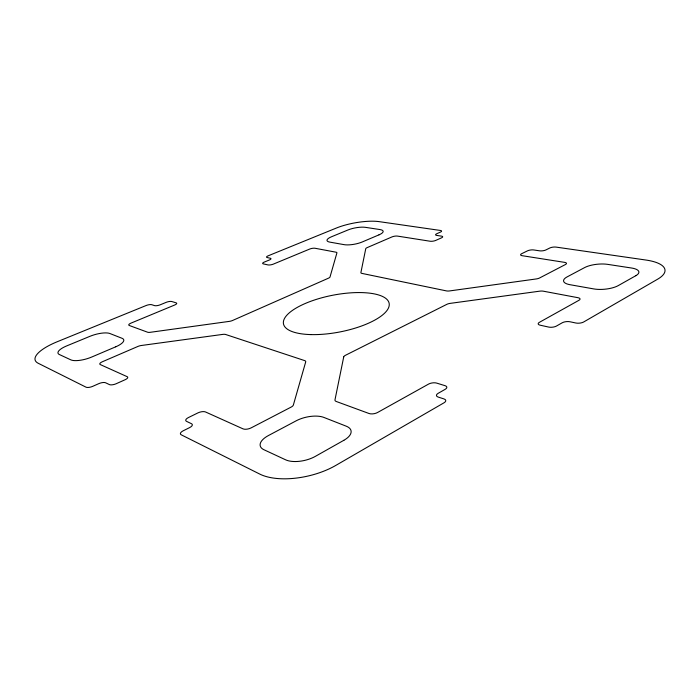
<?xml version="1.0" encoding="UTF-8"?>
<svg xmlns="http://www.w3.org/2000/svg" width="700" height="700" viewBox="0 0 700 700"><rect width="100%" height="100%" fill="white"/><g stroke="black" fill="none" stroke-linecap="round" stroke-linejoin="round"><path stroke-width="1.05" d="M343.709 356.974L334.985 399.84A5.836 2.494 -11.3 0 0 336.289 401.485L369.092 413.525A6.064 2.686 -10.5 0 0 377.58 412.493L428.733 383.994A5.906 2.529 -8.7 0 1 436.713 383.11L445.322 385.77A5.968 2.572 -8.5 0 1 445.156 389.34L438.183 393.304A6.055 2.643 -8.4 0 0 438.217 397.075L443.949 398.921A6.125 2.712 -8.5 0 1 444.027 402.789L335.773 465.43A53.384 24.867 -12.9 0 1 259.831 474.11L181.221 434.796A5.968 2.485 -15.6 0 1 183.146 430.832L189.665 427.578A5.889 2.424 -15.5 0 0 191.502 423.719L186.532 421.348A5.801 2.363 -15.3 0 1 188.361 417.594L198.144 412.79A5.758 2.336 -15 0 1 205.529 411.967L243.014 428.855A5.985 2.572 -14.1 0 0 251.186 427.858L291.174 407.076A5.801 2.45 -12.8 0 0 293.361 405.011L305.699 361.935A5.285 2.039 -12.1 0 0 304.631 360.596L225.68 334.495A4.795 1.645 -13.4 0 0 222.714 334.399L141.347 345.494A4.795 1.584 -15 0 0 137.83 346.474L102.349 361.76A4.935 1.645 -15.8 0 0 100.275 364.569L127.295 376.74A5.171 1.82 -15.8 0 1 125.134 379.724L115.964 383.828A5.215 1.838 -16 0 1 109.428 384.598L105.56 382.76A5.224 1.829 -16.2 0 0 98.805 383.644L92.522 386.426A5.215 1.811 -16.4 0 1 86.047 387.188L38.246 363.283A39.261 12.25 -15.9 0 1 57.242 341.731L146.125 305.524A4.27 1.269 -14.2 0 1 151.778 304.719L154.525 305.611A4.261 1.277 -14 0 0 160.213 304.797L166.18 302.348A4.27 1.286 -13.9 0 1 171.859 301.543L176.26 302.899A4.296 1.304 -13.8 0 1 174.702 305.007L130.979 323.129A4.471 1.383 -14.7 0 0 129.246 325.474L147.595 332.211A4.594 1.47 -14.5 0 0 150.299 332.299L229.259 321.387A4.594 1.522 -13.1 0 0 232.636 320.451L328.493 278.171A4.279 1.339 -11.1 0 0 330.015 276.981L336.91 252.91A3.999 1.164 -10.9 0 0 336.017 252.201L315.07 248.264A3.894 1.111 -11.2 0 0 309.706 249.051L273.175 264.189A3.973 1.155 -11.9 0 1 267.916 264.906L263.209 263.856A3.955 1.137 -12 0 1 264.215 262.106L269.421 259.971A3.92 1.12 -12 0 0 270.252 258.213L267.12 257.547A3.885 1.103 -11.9 0 1 268.091 255.85L336.324 228.06A31.474 8.68 -10.4 0 1 379.146 221.638L440.589 230.484A3.999 1.146 -9.1 0 1 440.449 232.094L436.721 233.748A4.043 1.173 -9 0 0 436.73 235.419L441.656 236.162A4.078 1.19 -9 0 1 441.525 237.834L435.636 240.468A4.095 1.208 -9.1 0 1 430.089 241.229L397.486 236.101A3.955 1.137 -9.8 0 0 391.991 236.915L367.089 247.651A4.025 1.181 -10.2 0 0 365.759 248.693L360.894 272.571A4.305 1.356 -10.3 0 0 361.935 273.402L446.364 290.885A4.76 1.628 -8.6 0 0 449.724 290.911L536.226 278.95A4.883 1.645 -6.9 0 0 539.516 278.005L565.486 264.504A4.804 1.566 -6.5 0 0 564.681 262.377L522.156 255.693A4.559 1.435 -7.3 0 1 521.64 253.715L527.642 250.775A4.541 1.417 -7.2 0 1 533.776 249.961L539.569 250.828A4.55 1.417 -7 0 0 545.947 249.918L549.946 247.931A4.576 1.426 -6.8 0 1 556.133 247.109L645.916 260.033A42.91 14.359 -5.2 0 1 657.668 279.169L583.459 322.105A5.591 2.1 -5.4 0 1 575.837 323.006L569.975 321.764A5.582 2.109 -5.7 0 0 562.205 322.787L556.238 326.174A5.547 2.109 -6 0 1 548.678 327.075L539.892 325.124A5.486 2.074 -6.2 0 1 539.411 322.324L578.952 300.291A5.302 1.89 -5.8 0 0 577.981 297.701L543.358 291.191A5.093 1.785 -6.6 0 0 539.656 291.174L450.249 303.363A4.961 1.768 -8.5 0 0 446.819 304.351L345.546 355.25A5.32 2.074 -10.9 0 0 343.709 356.974M343.84 440.309L315.359 456.365A21.332 9.931 -12.9 0 1 285.618 459.812L263.953 449.733A20.781 9.38 -13.4 0 1 268.459 435.531L296.223 420.787A20.335 9.039 -12.4 0 1 323.873 417.419L346.255 426.195A20.877 9.546 -11.9 0 1 343.84 440.309M635.827 275.695L618.231 285.618A17.351 5.95 -5.4 0 1 593.81 288.925L569.966 284.699A16.879 5.731 -5.9 0 1 567.096 276.902L584.675 267.558A16.686 5.53 -5.7 0 1 607.67 264.364L631.531 268.012A17.15 5.74 -5.2 0 1 635.827 275.695M115.763 346.797L91.709 357.035A15.978 5.11 -15.9 0 1 70.849 359.861L59.351 354.515A15.698 4.9 -15.9 0 1 66.675 345.914L90.072 336.271A15.382 4.786 -15.4 0 1 109.882 333.515L122.028 338.284A15.654 4.987 -15.4 0 1 115.763 346.797M378.989 234.85L362.215 241.981A12.95 3.675 -10.5 0 1 344.085 244.65L329.831 242.121A12.731 3.552 -10.7 0 1 331.537 236.749L348.084 229.932A12.583 3.465 -10.4 0 1 365.418 227.343L379.89 229.547A12.801 3.587 -10.2 0 1 378.989 234.85M310.94 334.591A53.821 18.699 -11 0 0 389.244 304.124A53.821 18.699 -11 0 0 308.735 302.059A53.821 18.699 -11 0 0 310.94 334.591"/></g></svg>
